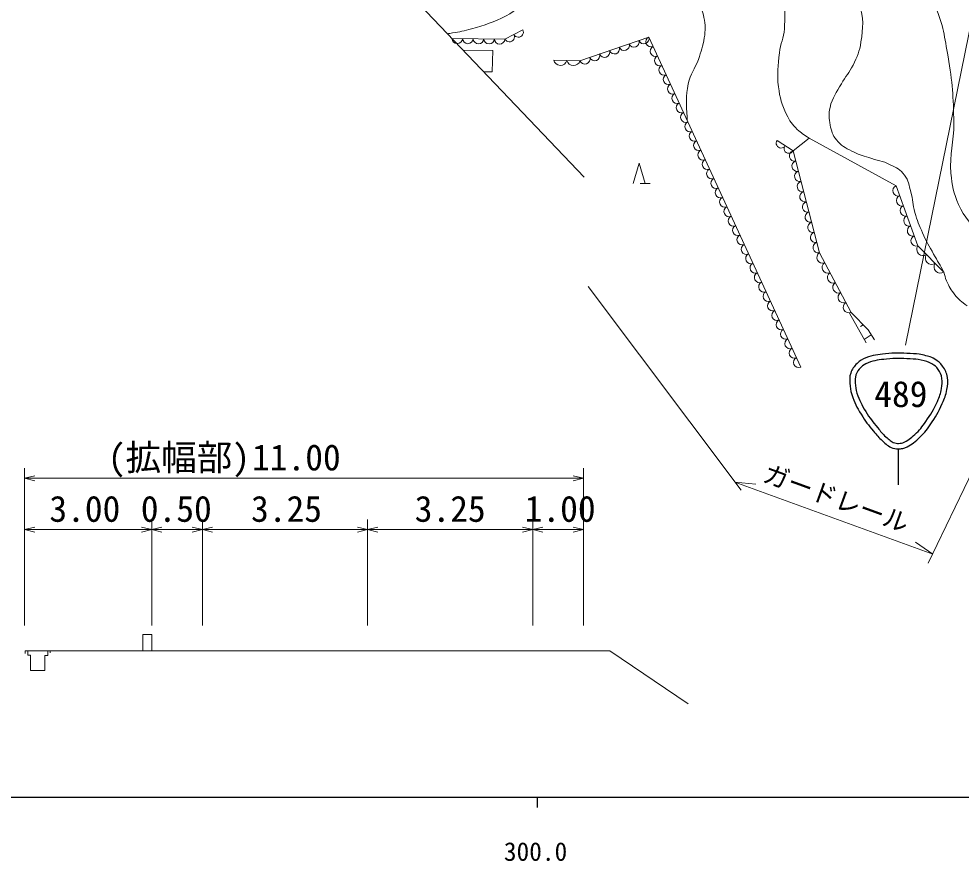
# Model space of a CAD drawing. Units: millimetres, scale not verified, with parts at other scales. Extents: x 40000 to 680000, y 20000 to 380000.
# Drawn here: x 316991 to 409732, y 198715 to 281584 of the extents above; entities that cross this region are included whole.
import ezdxf
from ezdxf.enums import TextEntityAlignment as Align

# ---------------------------------------------------------------- set-up
doc = ezdxf.new("R2010")
doc.units = ezdxf.units.MM
doc.header["$LTSCALE"] = 1000
for name, color, linetype, lineweight in [('M-BGD', 7, 'Continuous', 13), ('M-BMK-SRVR', 3, 'Continuous', 25), ('M-STR-HTXT', 7, 'Continuous', 13), ('M-STR-STRC', 7, 'Continuous', 13), ('M-TTL-BAND', 7, 'Continuous', 25)]:
    doc.layers.add(name, color=color, linetype=linetype, lineweight=lineweight)
doc.styles.add('ＭＳ ゴシック', font='')
doc.styles.get('ＭＳ ゴシック').set_extended_font_data('MS Gothic')

msp = doc.modelspace()

# ---------------------------------------------------------------- linework, layer by layer
at = {"layer": 'M-BGD'}
for p, q in [((364837, 279594), (366589, 280505)), ((359615, 279658), (364837, 279594)), ((372216, 277465), (378988, 279792)), ((378988, 279792), (393938, 247318)), ((360702, 278518), (363653, 278474)), ((363653, 278474), (363578, 276371)), ((369637, 277521), (372216, 277465)), ((363578, 276371), (362754, 276366)), ((391631, 269628), (393189, 268589)), ((394771, 269861), (393189, 268589)), ((394771, 269861), (403325, 265161)), ((393189, 268589), (395779, 258569)), ((377440, 265384), (378040, 267384)), ((378040, 267384), (378640, 265384)), ((379140, 265384), (378140, 265384)), ((403325, 265161), (405474, 259246)), ((405474, 259246), (408018, 256673)), ((395779, 258569), (398898, 252691)), ((400370, 249711), (398744, 252642)), ((398898, 252691), (400567, 250973)), ((400074, 251480), (399839, 251313)), ((400873, 250507), (400195, 250026)), ((400567, 250973), (401211, 249992)), ((317563, 221915), (317563, 237388)), ((317563, 236388), (318563, 236638)), ((372563, 236388), (371563, 236638)), ((372563, 221915), (372563, 237388)), ((317563, 236388), (372563, 236388)), ((317563, 236388), (318563, 236138)), ((372563, 236388), (371563, 236138)), ((330063, 221915), (330063, 232330)), ((330063, 221915), (330063, 232330)), ((335063, 221915), (335063, 232330)), ((335063, 221915), (335063, 232330)), ((351313, 221915), (351313, 232330)), ((367563, 221915), (367563, 232330)), ((317563, 231330), (318563, 231580)), ((317563, 231330), (330063, 231330)), ((317563, 231330), (318563, 231080)), ((330063, 231330), (329063, 231580)), ((330063, 231330), (329063, 231080)), ((330063, 231330), (331063, 231580)), ((330063, 231330), (335063, 231330)), ((330063, 231330), (331063, 231080)), ((335063, 231330), (334063, 231580)), ((335063, 231330), (334063, 231080)), ((335063, 231330), (336063, 231580)), ((335063, 231330), (351313, 231330)), ((335063, 231330), (336063, 231080)), ((351313, 231330), (350313, 231580)), ((351313, 231330), (350313, 231080)), ((351313, 231330), (352313, 231580)), ((351313, 231330), (352313, 231080)), ((351313, 231330), (367563, 231330)), ((367563, 231330), (366563, 231580)), ((367563, 231330), (366563, 231080)), ((367563, 231330), (368563, 231580)), ((367563, 231330), (372563, 231330)), ((367563, 231330), (368563, 231080)), ((372563, 231330), (371563, 231580)), ((372563, 231330), (371563, 231080)), ((329208, 219417), (329208, 221001)), ((329208, 221001), (330063, 221001)), ((330063, 221001), (330063, 219417)), ((317880, 219417), (317606, 219417)), ((317606, 219417), (317606, 219158)), ((317880, 218967), (317880, 219417)), ((317880, 219417), (319834, 219417)), ((318124, 218967), (317880, 218967)), ((318124, 217479), (318124, 218967)), ((319834, 218959), (319559, 218959)), ((319559, 218959), (319559, 217479)), ((320063, 219417), (319834, 219417)), ((319834, 219417), (319834, 218959)), ((320063, 219417), (375153, 219417)), ((320063, 219211), (320063, 219417)), ((375153, 219417), (382881, 214181)), ((319559, 217479), (318124, 217479))]:
    msp.add_line(p, q, dxfattribs=at)
for centre, radius, start, end in [((366154, 280272), 494, 206.76137, 28.18749), ((360137, 279675), 523, 181.78268, 356.80268), ((361182, 279662), 523, 181.78268, 356.80268), ((362226, 279649), 523, 181.78268, 356.80268), ((363270, 279636), 523, 181.78268, 356.80268), ((364315, 279623), 523, 181.78268, 356.80268), ((365278, 279816), 494, 206.76137, 28.18749), ((377533, 279304), 512, 200.26488, 17.6693), ((378500, 279637), 512, 200.26488, 17.6693), ((379211, 279333), 511, 115.93463, 293.50511), ((374631, 278307), 512, 200.26488, 17.6693), ((375598, 278639), 512, 200.26488, 17.6693), ((376566, 278972), 512, 200.26488, 17.6693), ((379638, 278405), 511, 115.93463, 293.50511), ((370285, 277673), 666, 193.1952, 344.31407), ((371575, 277645), 666, 193.1952, 344.31407), ((372696, 277642), 512, 200.26488, 17.6693), ((373664, 277974), 512, 200.26488, 17.6693), ((380066, 277477), 511, 115.93463, 293.50511), ((380493, 276549), 511, 115.93463, 293.50511), ((380920, 275621), 511, 115.93463, 293.50511), ((381347, 274693), 511, 115.93463, 293.50511), ((381774, 273766), 511, 115.93463, 293.50511), ((382201, 272838), 511, 115.93463, 293.50511), ((382628, 271910), 511, 115.93463, 293.50511), ((383056, 270982), 511, 115.93463, 293.50511), ((383483, 270054), 511, 115.93463, 293.50511), ((383910, 269127), 511, 115.93463, 293.50511), ((392003, 269343), 469, 142.5084, 330.08254), ((392782, 268823), 469, 142.5084, 330.08254), ((384337, 268199), 511, 115.93463, 293.50511), ((393335, 268093), 518, 106.46627, 282.52717), ((384764, 267271), 511, 115.93463, 293.50511), ((393594, 267091), 518, 106.46627, 282.52717), ((385191, 266343), 511, 115.93463, 293.50511), ((393853, 266089), 518, 106.46627, 282.52717), ((385618, 265415), 511, 115.93463, 293.50511), ((394113, 265087), 518, 106.46627, 282.52717), ((386046, 264487), 511, 115.93463, 293.50511), ((394372, 264085), 518, 106.46627, 282.52717), ((403528, 264677), 525, 112.70265, 287.2335), ((386473, 263560), 511, 115.93463, 293.50511), ((394631, 263083), 518, 106.46627, 282.52717), ((403886, 263691), 525, 112.70265, 287.2335), ((386900, 262632), 511, 115.93463, 293.50511), ((394890, 262081), 518, 106.46627, 282.52717), ((404244, 262705), 525, 112.70265, 287.2335), ((387327, 261704), 511, 115.93463, 293.50511), ((395149, 261078), 518, 106.46627, 282.52717), ((404602, 261719), 525, 112.70265, 287.2335), ((387754, 260776), 511, 115.93463, 293.50511), ((404960, 260734), 525, 112.70265, 287.2335), ((388181, 259848), 511, 115.93463, 293.50511), ((395408, 260076), 518, 106.46627, 282.52717), ((405319, 259748), 525, 112.70265, 287.2335), ((388608, 258920), 511, 115.93463, 293.50511), ((395667, 259074), 518, 106.46627, 282.52717), ((405979, 258897), 614, 145.35638, 303.98558), ((389036, 257993), 511, 115.93463, 293.50511), ((396090, 258106), 558, 123.86936, 292.02812), ((406827, 258039), 614, 145.35638, 303.98558), ((389463, 257065), 511, 115.93463, 293.50511), ((396610, 257126), 558, 123.86936, 292.02812), ((407675, 257182), 614, 145.35638, 303.98558), ((389890, 256137), 511, 115.93463, 293.50511), ((397130, 256147), 558, 123.86936, 292.02812), ((390317, 255209), 511, 115.93463, 293.50511), ((397649, 255167), 558, 123.86936, 292.02812), ((390744, 254281), 511, 115.93463, 293.50511), ((398169, 254187), 558, 123.86936, 292.02812), ((391171, 253353), 511, 115.93463, 293.50511), ((398689, 253207), 558, 123.86936, 292.02812), ((391598, 252426), 511, 115.93463, 293.50511), ((392026, 251498), 511, 115.93463, 293.50511), ((392453, 250570), 511, 115.93463, 293.50511), ((392880, 249642), 511, 115.93463, 293.50511), ((393307, 248714), 511, 115.93463, 293.50511), ((393734, 247786), 511, 115.93463, 293.50511)]:
    msp.add_arc(centre, radius, start, end, dxfattribs=at)
for points, knots in [([(372044, 315271), (372844, 314568), (373119, 314351), (373873, 313852), (374874, 313188), (375520, 312951), (376618, 312464), (378021, 311841), (378858, 311611), (380308, 311107), (381961, 310533), (382882, 310191), (384567, 309719), (386104, 309289), (386983, 309115), (388542, 308773), (390073, 308436), (390927, 308196), (392485, 308016), (393269, 307925), (393722, 308031), (394503, 307921), (395415, 307793), (395944, 307687), (396775, 307290), (397617, 306888), (397726, 306037), (398621, 305773), (398981, 305667), (399209, 305811), (399582, 305776), (400261, 305713), (400639, 305614), (401286, 305398), (402112, 305120), (402573, 304936), (403336, 304514), (404007, 304144), (404292, 303796), (404913, 303347), (405708, 302772), (406087, 302336), (406964, 301896), (407817, 301468), (408400, 301477), (409266, 301076), (410197, 300645), (410717, 300385), (411569, 299814), (413176, 298738), (413939, 297943), (415386, 296660), (416481, 295688), (416974, 295014), (418067, 294041), (419123, 293103), (419741, 292600), (420906, 291802), (421954, 291084), (422778, 291020), (423714, 290161), (424599, 289349), (424878, 288690), (425575, 287711), (426162, 286888), (426541, 286455), (427020, 285565), (427434, 284795), (427612, 284327), (427846, 283484), (428225, 282125), (427997, 281270), (428372, 279909), (428710, 278682), (428930, 277983), (429552, 276872), (430101, 275892), (430467, 275349), (431274, 274568), (432264, 273609), (432913, 273158), (434092, 272444), (434975, 271909), (435538, 271734), (436469, 271287), (437359, 270859), (437926, 270742), (438756, 270206), (439529, 269705), (439955, 269387), (440577, 268708), (441090, 268148), (441267, 267893), (441736, 267147)], [0, 0, 0, 0, 1, 1, 1, 2, 2, 2, 3, 3, 3, 4, 4, 4, 5, 5, 5, 6, 6, 6, 7, 7, 7, 8, 8, 8, 9, 9, 9, 10, 10, 10, 11, 11, 11, 12, 12, 12, 13, 13, 13, 14, 14, 14, 15, 15, 15, 16, 16, 16, 17, 17, 17, 18, 18, 18, 19, 19, 19, 20, 20, 20, 21, 21, 21, 22, 22, 22, 23, 23, 23, 24, 24, 24, 25, 25, 25, 26, 26, 26, 27, 27, 27, 28, 28, 28, 29, 29, 29, 30, 30, 30, 31, 31, 31, 31]), ([(404103, 302654), (404954, 302148), (405197, 302001), (405927, 301638), (406612, 301297), (407058, 301230), (407714, 300838), (408725, 300236), (409244, 299817), (410154, 299072), (411822, 297706), (412659, 296824), (414192, 295308), (415014, 294494), (415361, 293927), (416210, 293141), (417036, 292378), (417612, 292085), (418545, 291459), (419260, 290979), (419714, 290790), (420408, 290279), (421462, 289503), (421959, 288947), (422891, 288027), (423545, 287381), (423922, 287020), (424475, 286286), (425012, 285573), (425311, 285160), (425695, 284355), (426132, 283436), (426407, 282899), (426536, 281890), (426677, 280797), (426478, 280171), (426389, 279072), (426296, 277931), (425864, 277283), (426073, 276156), (426281, 275030), (426654, 274436), (427314, 273500), (428094, 272393), (428768, 271967), (429754, 271039), (430661, 270185), (431167, 269695), (432166, 268950), (432738, 268524), (433053, 268261), (433699, 267958), (434517, 267574), (435134, 267689), (435873, 267170), (436505, 266725), (436745, 266421), (437228, 265729)], [0, 0, 0, 0, 1, 1, 1, 2, 2, 2, 3, 3, 3, 4, 4, 4, 5, 5, 5, 6, 6, 6, 7, 7, 7, 8, 8, 8, 9, 9, 9, 10, 10, 10, 11, 11, 11, 12, 12, 12, 13, 13, 13, 14, 14, 14, 15, 15, 15, 16, 16, 16, 17, 17, 17, 18, 18, 18, 19, 19, 19, 19]), ([(374171, 299518), (374660, 299258), (374796, 299192), (375202, 298993), (376008, 298599), (376445, 298325), (377305, 298068), (378257, 297784), (378849, 297915), (379842, 297872), (381177, 297813), (381929, 297735), (383263, 297816), (384083, 297865), (384533, 298000), (385352, 298068), (386259, 298144), (386773, 298246), (387679, 298166), (388845, 298064), (389505, 297951), (390623, 297605), (392158, 297132), (392911, 296579), (394409, 296000), (395768, 295475), (396569, 295283), (397921, 294738), (399524, 294093), (400425, 293726), (401959, 292930), (403613, 292071), (404494, 291502), (406059, 290490), (407367, 289646), (408160, 289237), (409319, 288198), (410508, 287132), (410950, 286305), (411843, 284981), (412389, 284170), (412710, 283701), (413031, 282778), (413576, 281211), (413279, 280202), (413441, 278551), (413575, 277183), (413761, 276423), (413788, 275049), (413821, 273345), (413395, 272399), (413472, 270696), (413547, 269065), (413607, 268119), (414103, 266564), (414581, 265067), (415125, 264333), (415901, 262968), (416731, 261508), (417204, 260688), (418204, 259340), (419124, 258100), (419516, 257177), (420854, 256406), (421582, 255987), (421948, 255817), (422841, 255586)], [0, 0, 0, 0, 1, 1, 1, 2, 2, 2, 3, 3, 3, 4, 4, 4, 5, 5, 5, 6, 6, 6, 7, 7, 7, 8, 8, 8, 9, 9, 9, 10, 10, 10, 11, 11, 11, 12, 12, 12, 13, 13, 13, 14, 14, 14, 15, 15, 15, 16, 16, 16, 17, 17, 17, 18, 18, 18, 19, 19, 19, 20, 20, 20, 21, 21, 21, 22, 22, 22, 22]), ([(373661, 298165), (374665, 297672), (374987, 297534), (375870, 297214), (377081, 296774), (377802, 296644), (379066, 296393), (380446, 296120), (381243, 296112), (382641, 295952), (384225, 295771), (385133, 295820), (386700, 295531), (388502, 295199), (389484, 294864), (391218, 294273), (392448, 293853), (393080, 293472), (394278, 292969), (395852, 292309), (396793, 292069), (398316, 291297), (399816, 290536), (400632, 290039), (401975, 289026), (403214, 288091), (403911, 287534), (404908, 286345), (405974, 285075), (406577, 284312), (407211, 282780), (407972, 280943), (408110, 279800), (408441, 277839), (408865, 275333), (408980, 273898), (409009, 271357), (409032, 269413), (408555, 268325), (408725, 266389), (408834, 265156), (408980, 264443), (409482, 263313), (410076, 261978), (410753, 261420), (411612, 260237), (413148, 258121), (413759, 257463), (415823, 255032)], [0, 0, 0, 0, 1, 1, 1, 2, 2, 2, 3, 3, 3, 4, 4, 4, 5, 5, 5, 6, 6, 6, 7, 7, 7, 8, 8, 8, 9, 9, 9, 10, 10, 10, 11, 11, 11, 12, 12, 12, 13, 13, 13, 14, 14, 14, 15, 15, 15, 16, 16, 16, 16]), ([(410315, 253341), (409734, 253785), (409515, 253950), (409112, 254443), (408719, 254925), (408552, 255242), (408285, 255803), (408132, 256124), (408162, 256348), (408018, 256673), (407699, 257392), (407396, 257732), (407023, 258425), (406585, 259237), (406314, 259680), (405936, 260521), (405591, 261290), (405399, 261728), (405172, 262540), (404956, 263314), (404989, 263784), (404773, 264559), (404587, 265225), (404585, 265673), (404163, 266220), (403747, 266759), (403356, 266932), (402747, 267237), (401977, 267621), (401470, 267652), (400658, 267938), (399991, 268172), (399589, 268242), (398962, 268568), (398315, 268905), (397919, 269109), (397461, 269676), (397073, 270157), (396963, 270527), (396845, 271134), (396715, 271801), (396686, 272209), (396831, 272873), (397045, 273859), (397473, 274312), (397952, 275200), (398350, 275938), (398722, 276268), (399088, 277022), (399499, 277872), (399742, 278373), (399873, 279308), (400073, 280732), (400207, 281646), (399682, 282984), (399215, 284174), (398651, 284699), (397852, 285697), (396854, 286945), (396301, 287683), (395055, 288684), (393751, 289731), (392808, 290019), (391291, 290723), (389529, 291542), (388519, 291972), (386664, 292553), (385039, 293062), (384094, 293244), (382416, 293541), (381029, 293787), (380233, 293799), (378841, 294020), (376499, 294393), (375603, 294637), (373063, 295266)], [0, 0, 0, 0, 1, 1, 1, 2, 2, 2, 3, 3, 3, 4, 4, 4, 5, 5, 5, 6, 6, 6, 7, 7, 7, 8, 8, 8, 9, 9, 9, 10, 10, 10, 11, 11, 11, 12, 12, 12, 13, 13, 13, 14, 14, 14, 15, 15, 15, 16, 16, 16, 17, 17, 17, 18, 18, 18, 19, 19, 19, 20, 20, 20, 21, 21, 21, 22, 22, 22, 23, 23, 23, 24, 24, 24, 25, 25, 25, 25]), ([(394771, 269861), (394217, 270186), (394013, 270324), (393604, 270712), (393096, 271194), (392847, 271529), (392552, 272163), (392083, 273172), (391889, 273793), (391753, 274897), (391593, 276194), (391709, 276942), (391848, 278241), (391948, 279183), (392274, 279672), (392331, 280617), (392398, 281716), (392407, 282343), (392268, 283435), (392192, 284035), (392161, 284382), (391961, 284952), (391649, 285840), (391607, 286465), (390951, 287139), (390344, 287763), (389878, 287990), (389100, 288380), (387947, 288959), (387259, 289206), (386030, 289600), (385349, 289818), (384936, 289840), (384264, 290083), (383279, 290440), (382872, 290991), (381866, 291282), (380945, 291549), (380403, 291615), (379448, 291703), (377877, 291847), (376987, 291802), (375410, 291787), (373980, 291773), (373178, 291748), (371751, 291661), (370906, 291609), (370433, 291574), (369760, 291512)], [0, 0, 0, 0, 1, 1, 1, 2, 2, 2, 3, 3, 3, 4, 4, 4, 5, 5, 5, 6, 6, 6, 7, 7, 7, 8, 8, 8, 9, 9, 9, 10, 10, 10, 11, 11, 11, 12, 12, 12, 13, 13, 13, 14, 14, 14, 15, 15, 15, 16, 16, 16, 16]), ([(382773, 271570), (382766, 271683), (382759, 271802), (382752, 271932), (382684, 273204), (382607, 273947), (382878, 275192), (383094, 276181), (383532, 276633), (383867, 277589), (384151, 278402), (384335, 278861), (384456, 279713), (384566, 280494), (384580, 280961), (384413, 281732), (384273, 282379), (384103, 282734), (383741, 283288), (383353, 283882), (383092, 284237), (382479, 284592), (381575, 285115), (380913, 285113), (379871, 285181), (378760, 285253), (378163, 284839), (377053, 284760), (375808, 284672), (375105, 284791), (373856, 284760), (372525, 284728), (371757, 284851), (370450, 284592), (369254, 284356), (368596, 284104), (367505, 283562), (366433, 283028), (365998, 282442), (364940, 281879), (363685, 281211), (362892, 281014), (361533, 280596), (360818, 280377), (360398, 280325), (359661, 280197), (359484, 280166), (359325, 280140), (359177, 280117)], [0, 0, 0, 0, 1, 1, 1, 2, 2, 2, 3, 3, 3, 4, 4, 4, 5, 5, 5, 6, 6, 6, 7, 7, 7, 8, 8, 8, 9, 9, 9, 10, 10, 10, 11, 11, 11, 12, 12, 12, 13, 13, 13, 14, 14, 14, 15, 15, 15, 16, 16, 16, 16])]:
    msp.add_open_spline(points, degree=3, knots=knots, dxfattribs=at)
at = {"layer": 'M-BMK-SRVR'}
msp.add_line((336496, 303904), (372634, 266004), dxfattribs=at)
at = {"layer": 'M-STR-HTXT'}
for p, q in [((373039, 255238), (388080, 235207)), ((418812, 253709), (406497, 228019)), ((387472, 236017), (406935, 228933)), ((387472, 236017), (389522, 235803)), ((406935, 228933), (405227, 230087))]:
    msp.add_line(p, q, dxfattribs=at)
at = {"layer": 'M-STR-STRC'}
msp.add_line((415871, 306520), (404271, 249473), dxfattribs=at)
at = {"layer": 'M-STR-STRC', "lineweight": 25}
msp.add_line((403571, 235748), (403571, 239285), dxfattribs=at)
for points in [[(402270, 248629), (403225, 248733), (403770, 248704), (404729, 248656), (405196, 248632), (405463, 248627), (405919, 248523), (406409, 248412), (406702, 248356), (407135, 248100), (407482, 247896), (407667, 247740), (407902, 247413), (408177, 247029), (408293, 246767), (408378, 246302), (408461, 245845), (408408, 245570), (408325, 245112), (408224, 244557), (408104, 244254), (407875, 243738), (407495, 242879), (407227, 242416), (406686, 241649), (406284, 241080), (406038, 240767), (405522, 240300), (405055, 239878), (404782, 239616), (404200, 239375), (404035, 239306), (403929, 239305), (403751, 239295), (403461, 239280), (403284, 239252), (403010, 239348), (402548, 239511), (402348, 239740), (401979, 240062), (401599, 240394), (401426, 240624), (401106, 241014), (400596, 241637), (400304, 241988), (399890, 242680), (399461, 243398), (399215, 243812), (398965, 244610), (398830, 245039), (398798, 245297), (398780, 245747), (398764, 246130), (398733, 246363), (398859, 246725), (399006, 247148), (399174, 247365), (399494, 247677), (399782, 247960), (399992, 248080), (400366, 248233), (401070, 248519), (401515, 248547), (402270, 248629)], [(402378, 248112), (403281, 248208), (403796, 248174), (404703, 248127), (405134, 248105), (405380, 248100), (405801, 248005), (406229, 247908), (406484, 247859), (406861, 247636), (407133, 247476), (407279, 247354), (407462, 247098), (407683, 246789), (407777, 246578), (407845, 246205), (407915, 245822), (407870, 245592), (407800, 245208), (407708, 244700), (407599, 244424), (407390, 243953), (407026, 243131), (406770, 242688), (406252, 241955), (405877, 241424), (405647, 241131), (405165, 240695), (404751, 240320), (404509, 240088), (403993, 239875), (403894, 239834), (403830, 239832), (403723, 239827), (403515, 239816), (403388, 239796), (403192, 239865), (402805, 240001), (402638, 240193), (402328, 240463), (401974, 240772), (401813, 240986), (401516, 241349), (401025, 241949), (400743, 242287), (400345, 242952), (399941, 243628), (399710, 244019), (399474, 244770), (399356, 245147), (399327, 245374), (399311, 245768), (399299, 246073), (399274, 246258), (399374, 246546), (399489, 246877), (399621, 247047), (399871, 247292), (400102, 247517), (400269, 247614), (400568, 247735), (401237, 248007), (401660, 248036), (402378, 248112)]]:
    msp.add_open_spline(points, degree=3, knots=[0, 0, 0, 0, 1, 1, 1, 2, 2, 2, 3, 3, 3, 4, 4, 4, 5, 5, 5, 6, 6, 6, 7, 7, 7, 8, 8, 8, 9, 9, 9, 10, 10, 10, 11, 11, 11, 12, 12, 12, 13, 13, 13, 14, 14, 14, 15, 15, 15, 16, 16, 16, 17, 17, 17, 18, 18, 18, 19, 19, 19, 20, 20, 20, 21, 21, 21, 21], dxfattribs=at)
at = {"layer": 'M-TTL-BAND'}
for p, q in [((40000, 205000), (579000, 205000)), ((368000, 205000), (368000, 204000))]:
    msp.add_line(p, q, dxfattribs=at)

# ---------------------------------------------------------------- texts
at = {"layer": 'M-BGD', "style": 'ＭＳ ゴシック'}
for s, p in [('(拡幅部)', (332745, 236388)), ('11.00', (344306, 236388)), ('3.25', (343334, 231330)), ('3.25', (359444, 231330)), ('3.00', (323486, 231330)), ('0.50', (332487, 231330)), ('1.00', (370267, 231330))]:
    msp.add_text(s, height=2566, dxfattribs=at).set_placement(p, align=Align.BOTTOM_CENTER)
at = {"layer": 'M-STR-HTXT', "style": 'ＭＳ ゴシック'}
msp.add_text('ガードレール', height=1833, rotation=340.001, dxfattribs=at).set_placement((396942, 233039), align=Align.BOTTOM_CENTER)
at = {"layer": 'M-STR-STRC', "style": 'ＭＳ ゴシック'}
msp.add_text('489', height=2566, dxfattribs=at).set_placement((401179, 242620), align=Align.BOTTOM_LEFT)
at = {"layer": 'M-TTL-BAND', "style": 'ＭＳ ゴシック'}
msp.add_text('300.0', height=1833, dxfattribs=at).set_placement((367844, 198195), align=Align.BOTTOM_CENTER)

doc.saveas('drawing.dxf')
